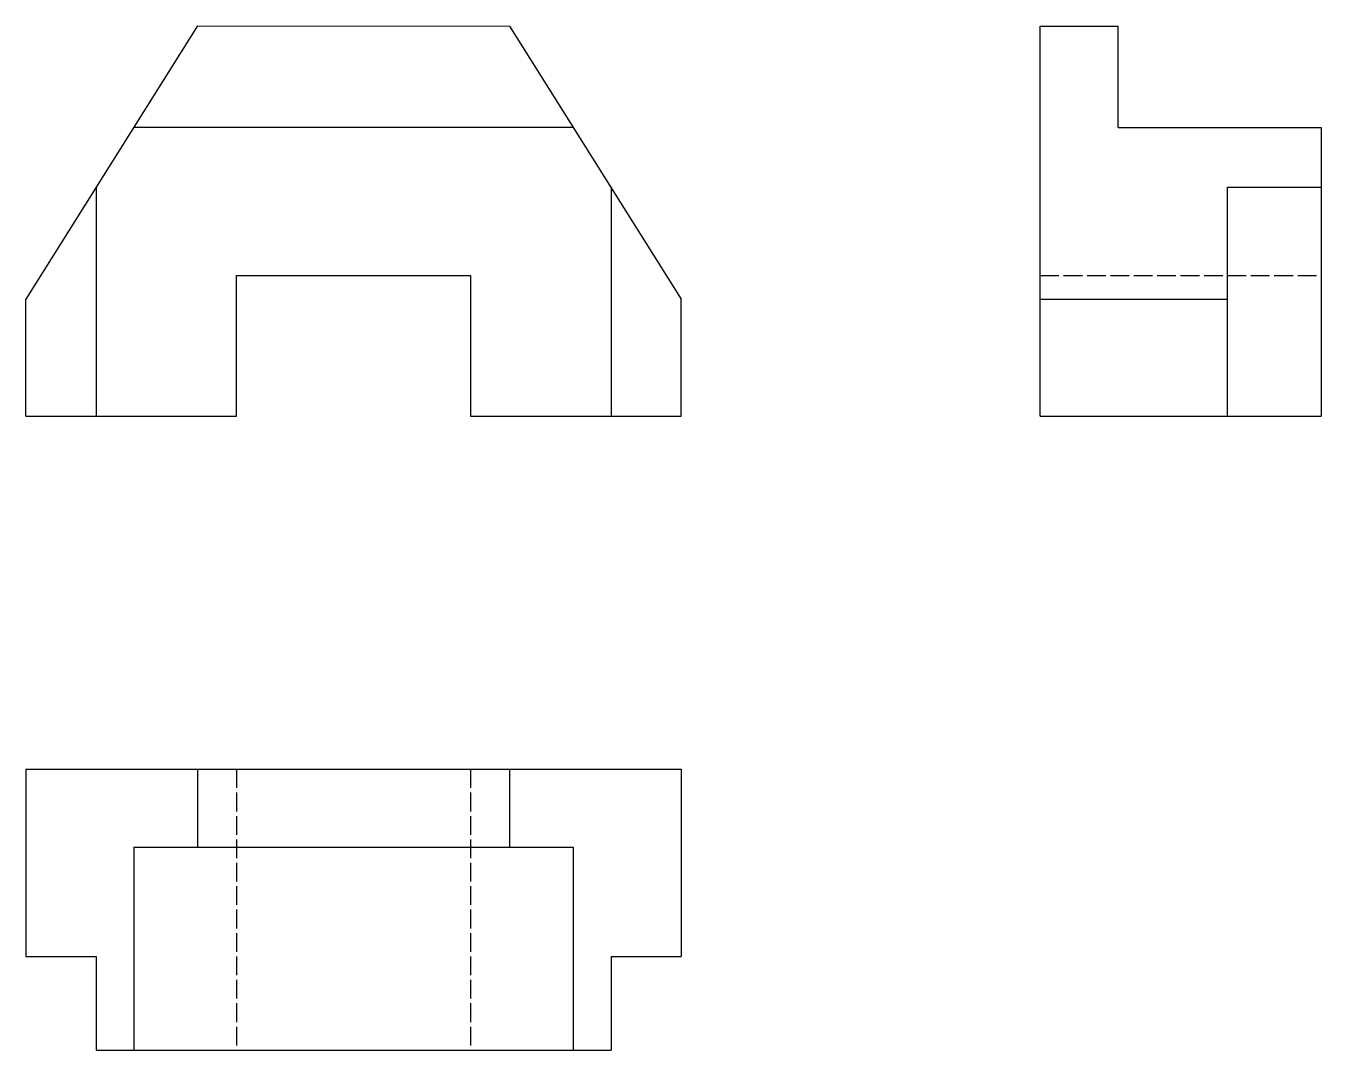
# Model space of a CAD drawing. Header units: millimetres. Extents: x 150 to 316, y 69 to 200.
import ezdxf

# ---------------------------------------------------------------- set-up
doc = ezdxf.new("R2010")
doc.units = ezdxf.units.MM
doc.header["$LTSCALE"] = 0.2
doc.linetypes.add('ACAD_ISO02W100', pattern=[15, 12, -3])
doc.layers.add('Capa1', color=7, linetype='ACAD_ISO02W100')

msp = doc.modelspace()

# ---------------------------------------------------------------- linework, layer by layer
for p, q in [((172, 200), (150, 165)), ((172, 200), (212, 199.98)), ((212, 199.98), (234, 165)), ((280, 150), (280, 199.98)), ((280, 199.98), (290, 199.98)), ((290, 187), (290, 199.98)), ((220.16, 187), (163.83, 187)), ((290, 187), (316, 187)), ((316, 187), (316, 150)), ((159, 179.32), (159, 150)), ((225, 179.32), (225, 150)), ((304, 150), (304, 179.32)), ((304, 179.32), (316, 179.32)), ((177, 150), (177, 168)), ((177, 168), (207, 168)), ((207, 168), (207, 150)), ((150, 150), (150, 165)), ((234, 150), (234, 165)), ((280, 165), (304, 165)), ((150, 150), (177, 150)), ((207, 150), (234, 150)), ((280, 150), (316, 150)), ((150, 104.75), (150, 80.75)), ((150, 104.75), (150, 80.75)), ((150, 104.75), (234, 104.75)), ((172, 104.75), (172, 94.75)), ((212, 104.75), (212, 94.75)), ((234, 104.75), (234, 80.75)), ((163.84, 94.75), (220.16, 94.75)), ((163.84, 94.75), (163.84, 68.75)), ((220.16, 94.75), (220.16, 68.75)), ((150, 80.75), (159, 80.75)), ((159, 80.75), (159, 68.75)), ((225, 80.75), (225, 68.75)), ((225, 80.75), (234, 80.75)), ((159, 68.75), (225, 68.75))]:
    msp.add_line(p, q)
at = {"layer": 'Capa1'}
for p, q in [((280, 168), (316, 168)), ((177, 104.75), (177, 68.75)), ((207, 104.75), (207, 68.75))]:
    msp.add_line(p, q, dxfattribs=at)

doc.saveas('drawing.dxf')
